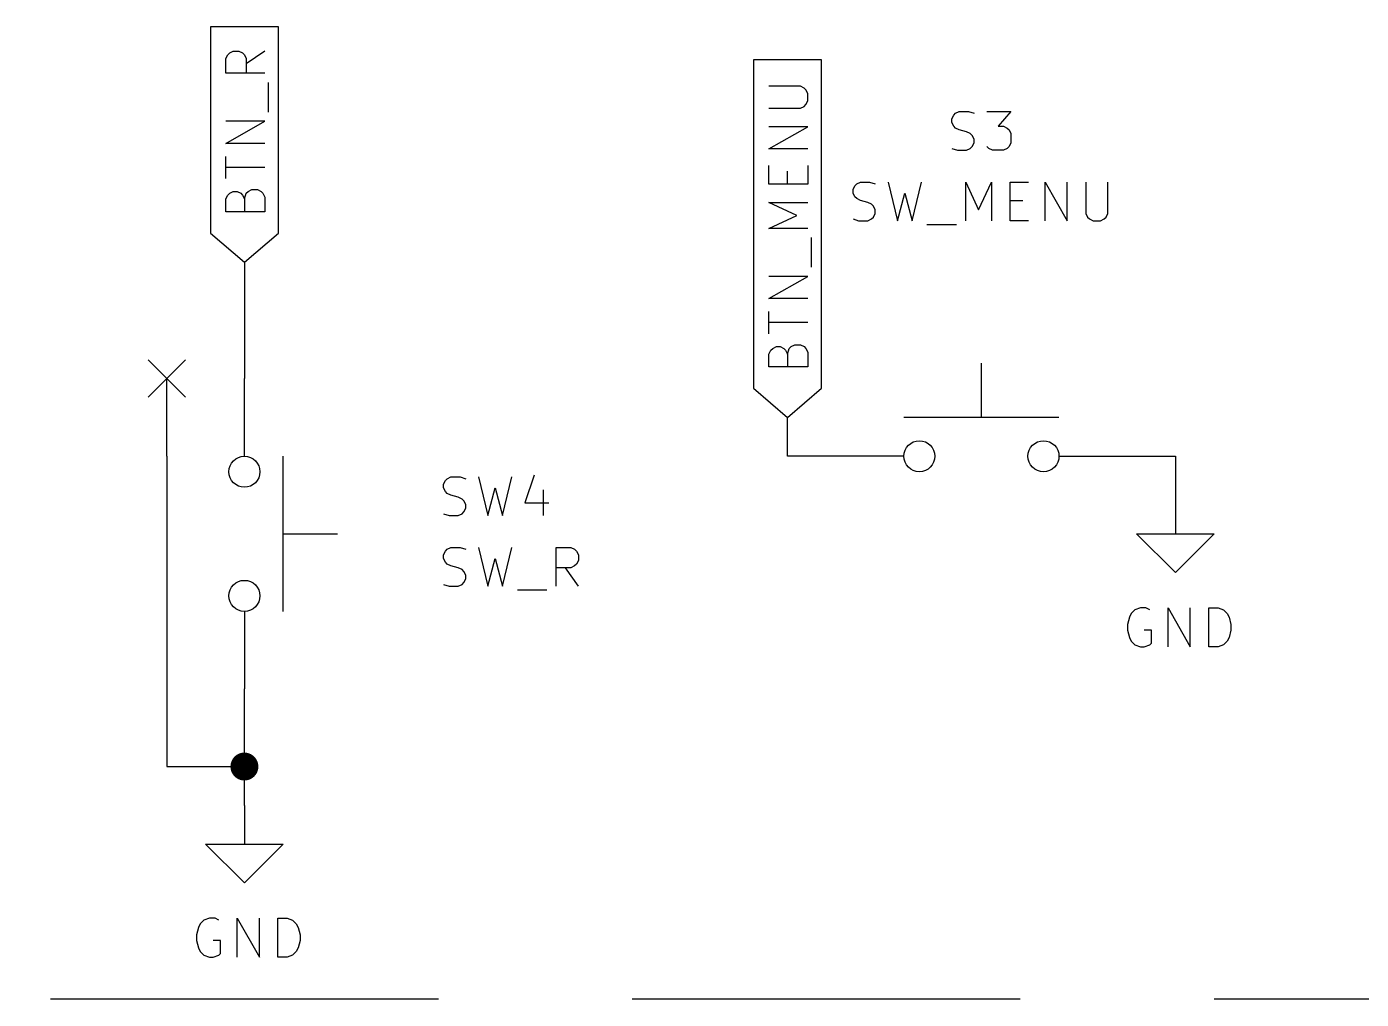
# Model space of a CAD drawing. Extents: x 0.4 to 16.1, y -11.3 to -0.4.
# Drawn here: x 12.469 to 14.19, y -9.8 to -8.546 of the extents above; entities that cross this region are included whole.
import ezdxf

# ---------------------------------------------------------------- set-up
doc = ezdxf.new("R2010")
doc.units = 0
doc.header["$MEASUREMENT"] = 0
doc.linetypes.add('DASHED', pattern=[0.75, 0.5, -0.25])
for name, color, linetype in [('BROWN2', 54, 'CONTINUOUS'), ('CYAN2', 4, 'CONTINUOUS'), ('MAGENTA2', 6, 'CONTINUOUS'), ('MAGENTA3', 221, 'CONTINUOUS'), ('RED3', 11, 'CONTINUOUS')]:
    doc.layers.add(name, color=color, linetype=linetype)

msp = doc.modelspace()

# ---------------------------------------------------------------- linework, layer by layer
at = {"layer": 'BROWN2', "linetype": 'CONTINUOUS'}
for p, q in [((12.75, -8.54641), (12.7062, -8.54641)), ((12.7062, -8.54641), (12.7062, -8.8125)), ((12.7938, -8.54641), (12.75, -8.54641)), ((12.7938, -8.8125), (12.7938, -8.54641)), ((12.7262, -8.58735), (12.7286, -8.58259)), ((12.7286, -8.58259), (12.731, -8.5802)), ((12.731, -8.5802), (12.7357, -8.57782)), ((12.7357, -8.57782), (12.7429, -8.57782)), ((12.7429, -8.57782), (12.7476, -8.5802)), ((12.7476, -8.5802), (12.75, -8.58259)), ((12.75, -8.58259), (12.7524, -8.58735)), ((12.7762, -8.57782), (12.7524, -8.59449)), ((12.7262, -8.6064), (12.7262, -8.58735)), ((12.7524, -8.58735), (12.7524, -8.6064)), ((13.45, -8.58927), (13.4062, -8.58927)), ((13.4062, -8.58927), (13.4062, -9.0125)), ((13.4938, -8.58927), (13.45, -8.58927)), ((13.4938, -9.0125), (13.4938, -8.58927)), ((12.7762, -8.6064), (12.7262, -8.6064)), ((12.781, -8.6564), (12.781, -8.6183)), ((13.4667, -8.62306), (13.4262, -8.62306)), ((13.4714, -8.62544), (13.4667, -8.62306)), ((13.4738, -8.62782), (13.4714, -8.62544)), ((13.4762, -8.63259), (13.4738, -8.62782)), ((13.4762, -8.64211), (13.4762, -8.63259)), ((13.4262, -8.65163), (13.4667, -8.65163)), ((13.4667, -8.65163), (13.4714, -8.64925)), ((13.4714, -8.64925), (13.4738, -8.64687)), ((13.4738, -8.64687), (13.4762, -8.64211)), ((12.7262, -8.69687), (12.7762, -8.6683)), ((12.7762, -8.6683), (12.7262, -8.6683)), ((13.4262, -8.70402), (13.4762, -8.67544)), ((13.4762, -8.67544), (13.4262, -8.67544)), ((12.7762, -8.69687), (12.7262, -8.69687)), ((13.4762, -8.70402), (13.4262, -8.70402)), ((12.7262, -8.74211), (12.7262, -8.71354)), ((12.7762, -8.72782), (12.7262, -8.72782)), ((13.4262, -8.74925), (13.4262, -8.72544)), ((13.45, -8.74925), (13.45, -8.73259)), ((13.4762, -8.72544), (13.4762, -8.74925)), ((12.7548, -8.75878), (12.7595, -8.7564)), ((12.7595, -8.7564), (12.7667, -8.7564)), ((12.7667, -8.7564), (12.7714, -8.75878)), ((13.4762, -8.74925), (13.4262, -8.74925)), ((12.7262, -8.7683), (12.7286, -8.76354)), ((12.7262, -8.78497), (12.7262, -8.7683)), ((12.7286, -8.76354), (12.731, -8.76116)), ((12.731, -8.76116), (12.7357, -8.75878)), ((12.7357, -8.75878), (12.7405, -8.75878)), ((12.7405, -8.75878), (12.7452, -8.76116)), ((12.7452, -8.76116), (12.7476, -8.76354)), ((12.7476, -8.76354), (12.75, -8.7683)), ((12.75, -8.7683), (12.7524, -8.76116)), ((12.75, -8.7683), (12.75, -8.78497)), ((12.7524, -8.76116), (12.7548, -8.75878)), ((12.7714, -8.75878), (12.7738, -8.76116)), ((12.7738, -8.76116), (12.7762, -8.76592)), ((12.7762, -8.76592), (12.7762, -8.78497)), ((13.4619, -8.78973), (13.4262, -8.77306)), ((13.4262, -8.77306), (13.4762, -8.77306)), ((12.7762, -8.78497), (12.7262, -8.78497)), ((13.4262, -8.8064), (13.4619, -8.78973)), ((13.4762, -8.8064), (13.4262, -8.8064)), ((12.7062, -8.8125), (12.75, -8.85)), ((12.75, -8.85), (12.7938, -8.8125)), ((13.481, -8.8564), (13.481, -8.8183)), ((13.4262, -8.89687), (13.4762, -8.8683)), ((13.4762, -8.8683), (13.4262, -8.8683)), ((13.4762, -8.89687), (13.4262, -8.89687)), ((13.4262, -8.94211), (13.4262, -8.91354)), ((13.4762, -8.92782), (13.4262, -8.92782)), ((13.4286, -8.96354), (13.431, -8.96116)), ((13.431, -8.96116), (13.4357, -8.95878)), ((13.4357, -8.95878), (13.4405, -8.95878)), ((13.4405, -8.95878), (13.4452, -8.96116)), ((13.4452, -8.96116), (13.4476, -8.96354)), ((13.45, -8.9683), (13.4524, -8.96116)), ((13.4524, -8.96116), (13.4548, -8.95878)), ((13.4548, -8.95878), (13.4595, -8.9564)), ((13.4595, -8.9564), (13.4667, -8.9564)), ((13.4667, -8.9564), (13.4714, -8.95878)), ((13.4714, -8.95878), (13.4738, -8.96116)), ((13.4738, -8.96116), (13.4762, -8.96592)), ((13.4262, -8.9683), (13.4286, -8.96354)), ((13.4262, -8.98497), (13.4262, -8.9683)), ((13.4476, -8.96354), (13.45, -8.9683)), ((13.45, -8.9683), (13.45, -8.98497)), ((13.4762, -8.96592), (13.4762, -8.98497)), ((13.7, -9.05), (13.7, -8.98)), ((13.4762, -8.98497), (13.4262, -8.98497)), ((12.65, -9.1), (12.65, -9)), ((12.75, -9.1), (12.75, -9)), ((13.4062, -9.0125), (13.45, -9.05)), ((13.45, -9.05), (13.4938, -9.0125)), ((13.8, -9.05), (13.6, -9.05)), ((12.65, -9.1), (12.65, -9.3)), ((12.8, -9.3), (12.8, -9.1)), ((13.6, -9.1), (13.5, -9.1)), ((13.8, -9.1), (13.9, -9.1)), ((13.95, -9.15), (13.95, -9.2)), ((12.8, -9.2), (12.87, -9.2)), ((13.95, -9.25), (13.9, -9.2)), ((13.9, -9.2), (13.95, -9.2)), ((13.95, -9.2), (14, -9.2)), ((14, -9.2), (13.95, -9.25)), ((12.65, -9.3), (12.65, -9.4)), ((12.75, -9.3), (12.75, -9.4)), ((12.75, -9.55), (12.75, -9.6)), ((12.75, -9.65), (12.7, -9.6)), ((12.7, -9.6), (12.75, -9.6)), ((12.75, -9.6), (12.8, -9.6)), ((12.8, -9.6), (12.75, -9.65))]:
    msp.add_line(p, q, dxfattribs=at)
at = {"layer": 'BROWN2'}
for centre in [(13.62, -9.1), (13.78, -9.1), (12.75, -9.12), (12.75, -9.28)]:
    msp.add_circle(centre, 0.02, dxfattribs=at)
at = {"layer": 'CYAN2', "linetype": 'CONTINUOUS'}
for p, q in [((12.626, -8.976), (12.674, -9.024)), ((12.674, -8.976), (12.626, -9.024))]:
    msp.add_line(p, q, dxfattribs=at)
at = {"layer": 'MAGENTA2', "linetype": 'CONTINUOUS'}
for p, q in [((13.6619, -8.66514), (13.6643, -8.66038)), ((13.6619, -8.6699), (13.6619, -8.66514)), ((13.6643, -8.67467), (13.6619, -8.6699)), ((13.6643, -8.66038), (13.6667, -8.658)), ((13.6667, -8.658), (13.6714, -8.65562)), ((13.6714, -8.65562), (13.6833, -8.65562)), ((13.6833, -8.65562), (13.6905, -8.658)), ((13.7071, -8.65562), (13.7381, -8.65562)), ((13.7381, -8.65562), (13.7214, -8.67467)), ((13.6667, -8.67705), (13.6643, -8.67467)), ((13.6714, -8.67943), (13.6667, -8.67705)), ((13.6809, -8.68181), (13.6714, -8.67943)), ((13.6857, -8.68419), (13.6809, -8.68181)), ((13.6881, -8.68657), (13.6857, -8.68419)), ((13.6905, -8.69133), (13.6881, -8.68657)), ((13.7214, -8.67467), (13.7286, -8.67467)), ((13.7286, -8.67467), (13.7333, -8.67705)), ((13.7333, -8.67705), (13.7357, -8.67943)), ((13.7357, -8.67943), (13.7381, -8.68419)), ((13.7381, -8.68419), (13.7381, -8.69609)), ((13.6619, -8.70324), (13.669, -8.70562)), ((13.6809, -8.70562), (13.6857, -8.70324)), ((13.6857, -8.70324), (13.6881, -8.70085)), ((13.6881, -8.70085), (13.6905, -8.69609)), ((13.6905, -8.69609), (13.6905, -8.69133)), ((13.7095, -8.70324), (13.7071, -8.70085)), ((13.7143, -8.70562), (13.7095, -8.70324)), ((13.7333, -8.70324), (13.7286, -8.70562)), ((13.7357, -8.70085), (13.7333, -8.70324)), ((13.7381, -8.69609), (13.7357, -8.70085)), ((13.669, -8.70562), (13.6809, -8.70562)), ((13.7286, -8.70562), (13.7143, -8.70562)), ((13.5345, -8.75614), (13.5369, -8.75138)), ((13.5345, -8.7609), (13.5345, -8.75614)), ((13.5369, -8.75138), (13.5393, -8.749)), ((13.5393, -8.749), (13.544, -8.74662)), ((13.544, -8.74662), (13.5559, -8.74662)), ((13.5559, -8.74662), (13.5631, -8.749)), ((13.5798, -8.74662), (13.5917, -8.79662)), ((13.6107, -8.79662), (13.6226, -8.74662)), ((13.6798, -8.79662), (13.6798, -8.74662)), ((13.6798, -8.74662), (13.6964, -8.78233)), ((13.6964, -8.78233), (13.7131, -8.74662)), ((13.7131, -8.74662), (13.7131, -8.79662)), ((13.7369, -8.79662), (13.7369, -8.74662)), ((13.7369, -8.74662), (13.7607, -8.74662)), ((13.7821, -8.79662), (13.7821, -8.74662)), ((13.7821, -8.74662), (13.8107, -8.79662)), ((13.8107, -8.79662), (13.8107, -8.74662)), ((13.8345, -8.74662), (13.8345, -8.78709)), ((13.8631, -8.78709), (13.8631, -8.74662)), ((13.5369, -8.76567), (13.5345, -8.7609)), ((13.5393, -8.76805), (13.5369, -8.76567)), ((13.544, -8.77043), (13.5393, -8.76805)), ((13.5536, -8.77281), (13.544, -8.77043)), ((13.5583, -8.77519), (13.5536, -8.77281)), ((13.5917, -8.79662), (13.6012, -8.7609)), ((13.6012, -8.7609), (13.6107, -8.79662)), ((13.7369, -8.77043), (13.7536, -8.77043)), ((13.5607, -8.77757), (13.5583, -8.77519)), ((13.5631, -8.78233), (13.5607, -8.77757)), ((13.5607, -8.79185), (13.5631, -8.78709)), ((13.5631, -8.78709), (13.5631, -8.78233)), ((13.8345, -8.78709), (13.8369, -8.79185)), ((13.8607, -8.79185), (13.8631, -8.78709)), ((13.5345, -8.79424), (13.5417, -8.79662)), ((13.5417, -8.79662), (13.5536, -8.79662)), ((13.5536, -8.79662), (13.5583, -8.79424)), ((13.5583, -8.79424), (13.5607, -8.79185)), ((13.6298, -8.80138), (13.6679, -8.80138)), ((13.7607, -8.79662), (13.7369, -8.79662)), ((13.8369, -8.79185), (13.8393, -8.79424)), ((13.8393, -8.79424), (13.844, -8.79662)), ((13.844, -8.79662), (13.8536, -8.79662)), ((13.8536, -8.79662), (13.8583, -8.79424)), ((13.8583, -8.79424), (13.8607, -8.79185)), ((13.0066, -9.13614), (13.009, -9.13138)), ((13.009, -9.13138), (13.0114, -9.129)), ((13.0114, -9.129), (13.0162, -9.12662)), ((13.0162, -9.12662), (13.0281, -9.12662)), ((13.0281, -9.12662), (13.0352, -9.129)), ((13.0519, -9.12662), (13.0638, -9.17662)), ((13.0828, -9.17662), (13.0947, -9.12662)), ((13.1233, -9.12424), (13.1114, -9.15995)), ((13.0066, -9.1409), (13.0066, -9.13614)), ((13.009, -9.14567), (13.0066, -9.1409)), ((13.0114, -9.14805), (13.009, -9.14567)), ((13.0162, -9.15043), (13.0114, -9.14805)), ((13.0257, -9.15281), (13.0162, -9.15043)), ((13.0638, -9.17662), (13.0733, -9.1409)), ((13.0733, -9.1409), (13.0828, -9.17662)), ((13.1352, -9.14328), (13.1352, -9.17662)), ((13.0305, -9.15519), (13.0257, -9.15281)), ((13.0328, -9.15757), (13.0305, -9.15519)), ((13.0352, -9.16233), (13.0328, -9.15757)), ((13.0328, -9.17185), (13.0352, -9.16709)), ((13.0352, -9.16709), (13.0352, -9.16233)), ((13.1114, -9.15995), (13.1424, -9.15995)), ((13.0066, -9.17424), (13.0138, -9.17662)), ((13.0138, -9.17662), (13.0257, -9.17662)), ((13.0257, -9.17662), (13.0305, -9.17424)), ((13.0305, -9.17424), (13.0328, -9.17185)), ((13.009, -9.22238), (13.0114, -9.22)), ((13.0114, -9.22), (13.0162, -9.21762)), ((13.0162, -9.21762), (13.0281, -9.21762)), ((13.0281, -9.21762), (13.0352, -9.22)), ((13.0519, -9.21762), (13.0638, -9.26762)), ((13.0828, -9.26762), (13.0947, -9.21762)), ((13.1519, -9.26762), (13.1519, -9.21762)), ((13.1519, -9.21762), (13.1709, -9.21762)), ((13.1709, -9.21762), (13.1757, -9.22)), ((13.1757, -9.22), (13.1781, -9.22238)), ((13.0066, -9.22714), (13.009, -9.22238)), ((13.0066, -9.2319), (13.0066, -9.22714)), ((13.009, -9.23667), (13.0066, -9.2319)), ((13.0114, -9.23905), (13.009, -9.23667)), ((13.0638, -9.26762), (13.0733, -9.2319)), ((13.0733, -9.2319), (13.0828, -9.26762)), ((13.1781, -9.22238), (13.1805, -9.22714)), ((13.1805, -9.23428), (13.1781, -9.23905)), ((13.1805, -9.22714), (13.1805, -9.23428)), ((13.0162, -9.24143), (13.0114, -9.23905)), ((13.0257, -9.24381), (13.0162, -9.24143)), ((13.0305, -9.24619), (13.0257, -9.24381)), ((13.0328, -9.24857), (13.0305, -9.24619)), ((13.0352, -9.25333), (13.0328, -9.24857)), ((13.0352, -9.25809), (13.0352, -9.25333)), ((13.1709, -9.24381), (13.1519, -9.24381)), ((13.1805, -9.26762), (13.1638, -9.24381)), ((13.1757, -9.24143), (13.1709, -9.24381)), ((13.1781, -9.23905), (13.1757, -9.24143)), ((13.0066, -9.26524), (13.0138, -9.26762)), ((13.0138, -9.26762), (13.0257, -9.26762)), ((13.0257, -9.26762), (13.0305, -9.26524)), ((13.0305, -9.26524), (13.0328, -9.26285)), ((13.0328, -9.26285), (13.0352, -9.25809)), ((13.1019, -9.27238), (13.14, -9.27238)), ((13.8931, -9.30276), (13.8907, -9.30752)), ((13.8979, -9.298), (13.8931, -9.30276)), ((13.905, -9.29562), (13.8979, -9.298)), ((13.9121, -9.29562), (13.905, -9.29562)), ((13.9169, -9.298), (13.9121, -9.29562)), ((13.9407, -9.34562), (13.9407, -9.29562)), ((13.9407, -9.29562), (13.9693, -9.34562)), ((13.9693, -9.34562), (13.9693, -9.29562)), ((13.9931, -9.34562), (13.9931, -9.29562)), ((13.9931, -9.29562), (14.005, -9.29562)), ((14.005, -9.29562), (14.0121, -9.298)), ((14.0121, -9.298), (14.0169, -9.30276)), ((14.0169, -9.30276), (14.0193, -9.30752)), ((13.8907, -9.30752), (13.8883, -9.31705)), ((13.8883, -9.31705), (13.8883, -9.32419)), ((13.8883, -9.32419), (13.8907, -9.33371)), ((13.9193, -9.32419), (13.9098, -9.32419)), ((13.9193, -9.34085), (13.9193, -9.32419)), ((14.0193, -9.30752), (14.0217, -9.31705)), ((14.0217, -9.32419), (14.0193, -9.33371)), ((14.0217, -9.31705), (14.0217, -9.32419)), ((13.8907, -9.33371), (13.8931, -9.33847)), ((13.8931, -9.33847), (13.8979, -9.34324)), ((13.9169, -9.34324), (13.9193, -9.34085)), ((14.0169, -9.33847), (14.0121, -9.34324)), ((14.0193, -9.33371), (14.0169, -9.33847)), ((13.8979, -9.34324), (13.905, -9.34562)), ((13.905, -9.34562), (13.9098, -9.34562)), ((13.9098, -9.34562), (13.9169, -9.34324)), ((14.005, -9.34562), (13.9931, -9.34562)), ((14.0121, -9.34324), (14.005, -9.34562)), ((12.6931, -9.70276), (12.6907, -9.70752)), ((12.6979, -9.698), (12.6931, -9.70276)), ((12.705, -9.69562), (12.6979, -9.698)), ((12.7121, -9.69562), (12.705, -9.69562)), ((12.7169, -9.698), (12.7121, -9.69562)), ((12.7407, -9.74562), (12.7407, -9.69562)), ((12.7407, -9.69562), (12.7693, -9.74562)), ((12.7693, -9.74562), (12.7693, -9.69562)), ((12.7931, -9.74562), (12.7931, -9.69562)), ((12.7931, -9.69562), (12.805, -9.69562)), ((12.805, -9.69562), (12.8121, -9.698)), ((12.8121, -9.698), (12.8169, -9.70276)), ((12.8169, -9.70276), (12.8193, -9.70752)), ((12.6907, -9.70752), (12.6883, -9.71705)), ((12.6883, -9.71705), (12.6883, -9.72419)), ((12.8193, -9.70752), (12.8217, -9.71705)), ((12.8217, -9.71705), (12.8217, -9.72419)), ((12.6883, -9.72419), (12.6907, -9.73371)), ((12.6907, -9.73371), (12.6931, -9.73847)), ((12.7193, -9.72419), (12.7098, -9.72419)), ((12.7193, -9.74085), (12.7193, -9.72419)), ((12.8193, -9.73371), (12.8169, -9.73847)), ((12.8217, -9.72419), (12.8193, -9.73371)), ((12.6931, -9.73847), (12.6979, -9.74324)), ((12.6979, -9.74324), (12.705, -9.74562)), ((12.705, -9.74562), (12.7098, -9.74562)), ((12.7098, -9.74562), (12.7169, -9.74324)), ((12.7169, -9.74324), (12.7193, -9.74085)), ((12.805, -9.74562), (12.7931, -9.74562)), ((12.8121, -9.74324), (12.805, -9.74562)), ((12.8169, -9.73847), (12.8121, -9.74324))]:
    msp.add_line(p, q, dxfattribs=at)
at = {"layer": 'MAGENTA3', "linetype": 'CONTINUOUS'}
for p, q in [((12.75, -8.85), (12.75, -9)), ((13.45, -9.1), (13.45, -9.05)), ((13.5, -9.1), (13.45, -9.1)), ((13.9, -9.1), (13.95, -9.1)), ((13.95, -9.1), (13.95, -9.15)), ((12.65, -9.4), (12.65, -9.5)), ((12.75, -9.5), (12.75, -9.4)), ((12.65, -9.5), (12.75, -9.5)), ((12.75, -9.55), (12.75, -9.5))]:
    msp.add_line(p, q, dxfattribs=at)
at = {"layer": 'MAGENTA3', "const_width": 0.018}
msp.add_lwpolyline([(12.741, -9.5, 1), (12.759, -9.5, 1)], format="xyb", close=True, dxfattribs=at)
at = {"layer": 'RED3', "linetype": 'DASHED'}
msp.add_line((16, -9.8), (8.65, -9.8), dxfattribs=at)

doc.saveas('drawing.dxf')
